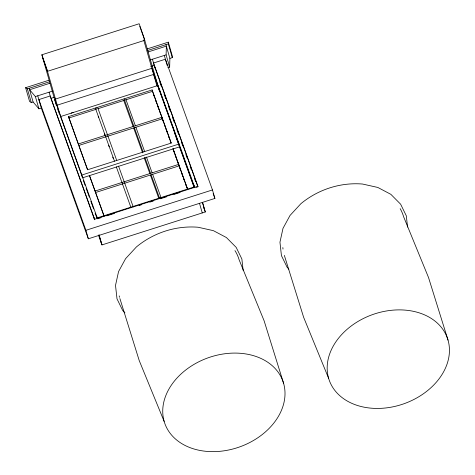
<?xml version="1.0" encoding="UTF-8"?>
<svg xmlns="http://www.w3.org/2000/svg" width="475" height="475" viewBox="0 0 475 475"><rect width="100%" height="100%" fill="white"/><g stroke="black" fill="none" stroke-linecap="round" stroke-linejoin="round"><path stroke-width="0.71" d="M159.487 91.283L144.204 38.333L139.163 23.75L41.871 54.779L56.406 105.682M167.847 67.711L169.652 67.141L169.896 58.389L172.271 57.635L168.304 43.896L168.322 42.168L147.22 48.901M172.271 57.635L172.283 55.907L168.322 42.168M169.652 67.141L166.113 54.868L166.357 46.123L148.135 51.935M88.35 238.788L85.904 230.304L38.843 99.59L50.202 95.968L94.59 219.272L197.915 186.319L153.52 63.015L165.401 59.227L212.462 189.941L214.908 198.425L88.35 238.788L41.295 108.074L38.92 108.834L33.125 102.012L31.32 102.588L29.575 101.424L25.614 87.685L48.83 80.281M25.614 87.685L27.354 88.849L49.477 81.795M147.707 50.463L168.304 43.896M49.905 83.262L29.587 89.739L35.382 96.562L38.92 108.834M35.382 96.562L52.517 91.099M150.349 59.897L166.113 54.868M54.298 97.268L50.884 98.355L49.109 92.186M150.741 66.506L154.209 65.402L197.915 186.788L196.092 187.37M55.284 99.121L151.869 68.311L194.875 187.762M57.042 105.218L153.633 74.415L194.406 187.672M68.501 116.607L152.107 89.941L171.237 143.076L87.632 169.741L68.501 116.607L78.28 144.056M68.899 117.99L96.401 109.214L96.003 107.837M97.808 108.769L152.505 91.325L171.137 143.07M78.25 143.996L161.637 117.402L162.569 120.264M78.779 145.457L162.165 118.863M178.909 144.073L157.831 85.536L60.539 116.565L81.617 175.103L178.909 144.073L179.704 146.834L82.413 177.864M95 191.069L178.386 164.475L178.915 165.941L95.528 192.529M101.11 217.663L97.583 218.791L54.578 99.34M106.75 215.864L114.505 213.394M139.181 205.521L141.295 204.85M149.756 202.148L153.277 201.026M160.33 198.776L166.672 196.757M173.725 194.507L180.067 192.482M85.904 230.304L212.462 189.941M98.545 235.357L101.982 244.91L205.307 211.957L202.54 202.35M288.865 269.171L287.114 267.265L281.438 255.645L279.953 242.203L282.993 228.38L290.035 215.448L300.889 203.692C318.001 189.531 340.349 182.222 362.526 184.033L377.815 187.453L390.86 194.334L400.633 204.203L406.309 215.822L407.562 227.103M124.931 312.877L122.681 310.472L117.004 298.852L115.514 285.41L118.554 271.581L125.596 258.655L136.456 246.899C153.567 232.732 175.91 225.429 198.093 227.24L213.382 230.66L226.421 237.542L236.2 247.41L241.876 259.029L243.129 270.311M41.871 54.779L46.912 69.362L60.361 115.936M328.587 378.207L303.656 317.359L284.341 255.378M164.154 421.414L139.222 360.567L119.908 298.579M213.156 193.557L214.908 198.425M139.787 26.398L144.78 40.28L47.488 71.309L42.495 57.428M159.737 81.967L161.494 86.848M164.006 93.824L165.763 98.711M168.275 105.688L170.038 110.568M172.55 117.545L174.307 122.431M176.819 129.408L178.576 134.288M181.587 142.66L182.845 146.152M185.862 154.523L187.114 158.009M190.131 166.381L191.383 169.872M194.4 178.244L195.652 181.729M203.615 207.248L205.307 211.957M175.881 136.77L193.942 186.942M153.401 94.074L154.636 97.506M155.622 100.249L156.607 102.992M157.599 105.735L158.834 109.167M160.069 112.599L160.805 114.653M161.797 117.396L163.287 121.541M164.285 124.319L165.039 126.397M166.036 129.176L167.538 133.344M168.536 136.117L169.284 138.201M170.287 140.98L170.834 142.506M173.06 148.681L187.738 189.46M170.246 141.14L170.739 142.512M172.959 148.687L187.637 189.454M173.357 150.07L174.099 152.125M175.091 154.868L176.077 157.617M177.062 160.36L178.297 163.786M179.538 167.224L180.286 169.308M181.29 172.087L182.786 176.255M183.789 179.027L184.537 181.112M185.535 183.89L187.037 188.053M125.946 99.59L135.405 125.863M135.903 127.247L144.614 151.448M146.431 157.035L152.154 172.942M152.653 174.325L161.114 197.832M133.867 126.326L124.082 98.883M134.36 127.71L143.112 152.012M144.934 157.629L150.617 173.405M151.109 174.782L159.612 198.39M123.69 100.308L133.148 126.582M133.647 127.965L142.607 152.855M144.174 157.753L149.898 173.66M150.397 175.043L158.864 198.55M97.82 107.944L116.737 160.491M118.548 166.084L133.238 206.874M95.564 108.662L114.481 161.209M98.212 116.292L98.705 117.675M104.435 133.576L104.927 134.959M108.662 145.326L109.161 146.71M112.718 157.142L113.311 158.507M116.298 166.802L130.981 207.593M79.028 146.128L87.531 169.735M89.448 175.346L104.132 216.125M89.597 176.041L95.03 191.134M95.778 193.206L104.031 216.119M57.588 108.918L59.339 113.78M83.315 180.363L85.067 185.244M86.106 188.13L89.359 197.161M90.838 201.269L93.611 208.976M95.113 213.144L96.864 218.007M51.14 99.049L94.59 219.747L93.902 217.36M448.026 340.112A62.718 47.262 -19.8 0 0 347.1 329.317A62.718 47.262 -19.8 0 0 369.799 408.043A62.718 47.262 -19.8 0 0 448.026 340.112L428.527 277.537L403.596 216.689A62.718 47.262 -19.8 0 0 400.164 208.65M283.593 383.319A62.718 47.262 -19.8 0 0 182.661 372.525A62.718 47.262 -19.8 0 0 205.366 451.25A62.718 47.262 -19.8 0 0 283.593 383.319L264.094 320.738L239.157 259.896A62.718 47.262 -19.8 0 0 234.965 250.598M165.929 44.65L169.896 58.389M164.308 55.444L167.236 65.592M197.226 184.407L197.915 186.788M202.641 203.181L204.618 210.039M199.5 203.318L202.267 212.925M193.895 185.048L194.429 186.895L97.138 217.924L96.603 216.078M174.58 132.614L175.18 134.68M152.433 59.233L154.209 65.402M154.405 66.078L154.993 68.115M143.664 39.858L156.952 85.927M178.493 163.768L178.891 165.152M161.743 116.696L162.539 119.457M161.637 117.402L162.04 118.803M152.107 89.941L152.505 91.325M99.014 234.62L101.982 244.91M99.121 235.452L101.294 242.998M81.617 175.103L82.211 177.175M37.757 95.808L41.295 108.074M29.159 88.273L33.125 102.012M27.354 88.849L31.32 102.588M282.999 249.054A62.718 47.262 -19.8 0 1 282.851 247.576M71.108 113.27A2.268 1.71 -19.8 0 1 73.69 112.664M119.528 297.291A62.718 47.262 -19.8 0 1 119.183 295.883"/></g></svg>
